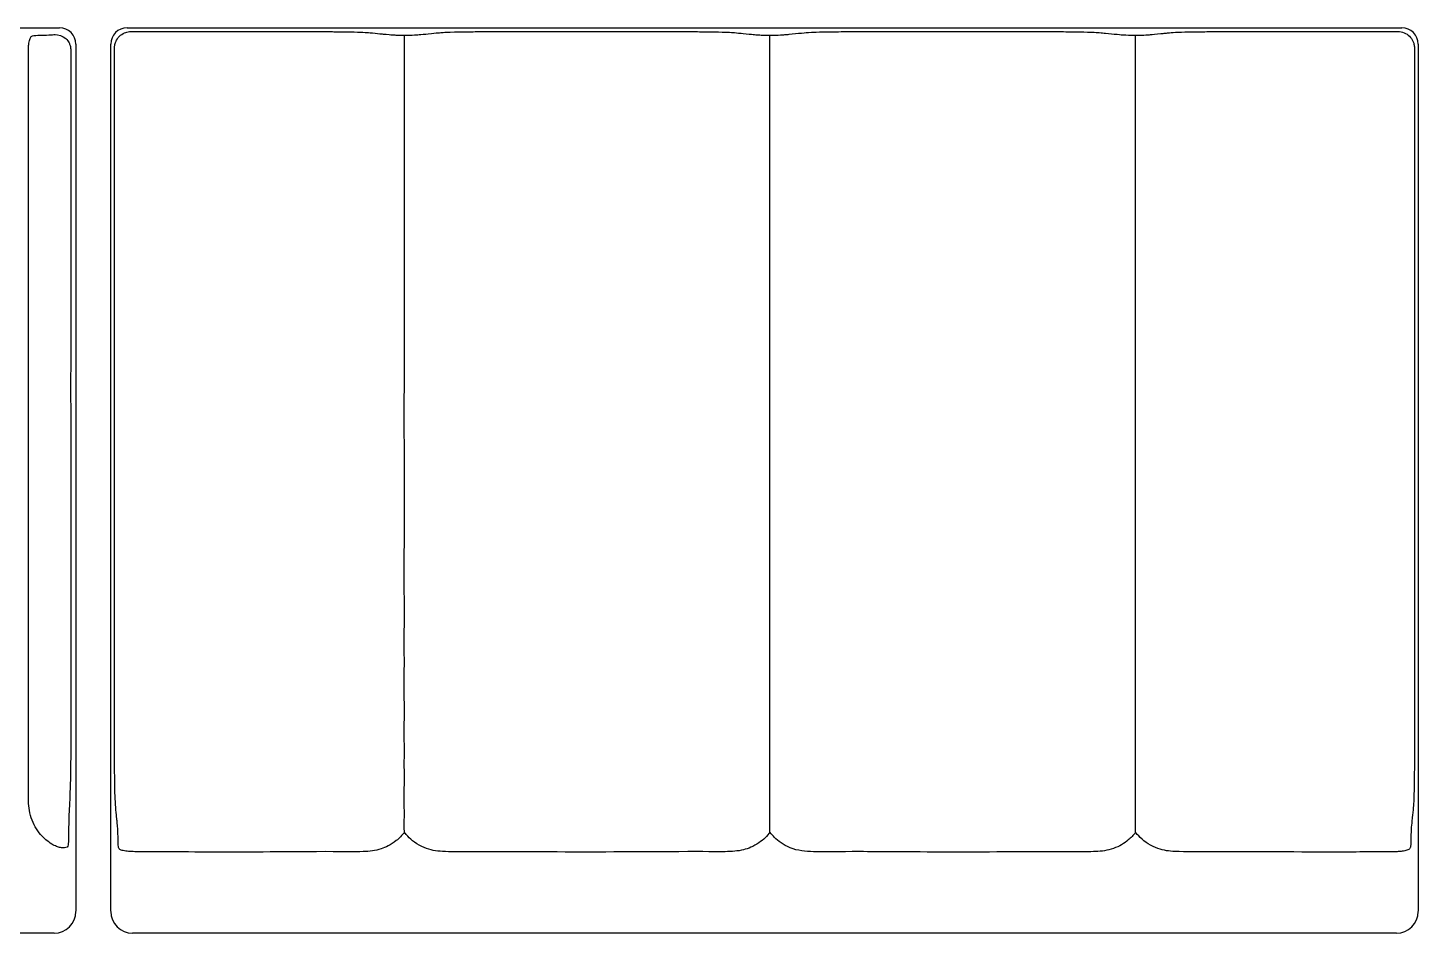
# Model space of a CAD drawing. Header units: millimetres. Extents: x 0 to 1486, y 0 to 1051.
# Drawn here: x 373.1 to 500.5, y 726.4 to 809.3 of the extents above; entities that cross this region are included whole.
import ezdxf

# ---------------------------------------------------------------- set-up
doc = ezdxf.new("R2010")
doc.units = ezdxf.units.MM
doc.header["$LTSCALE"] = 1.25
doc.layers.add('Sichtbare Kanten(DIN)', color=7, linetype='Continuous', lineweight=25, true_color=0x262659)

msp = doc.modelspace()

# ---------------------------------------------------------------- linework, layer by layer
at = {"layer": 'Sichtbare Kanten(DIN)'}
for p, q in [((301.238, 809.264), (376.039, 809.264)), ((382.238, 809.264), (499.039, 809.264)), ((377.538, 807.765), (377.538, 728.364)), ((380.738, 728.364), (380.738, 807.765)), ((500.538, 807.765), (500.538, 728.364)), ((375.538, 726.364), (301.738, 726.364)), ((498.538, 726.364), (382.738, 726.364))]:
    msp.add_line(p, q, dxfattribs=at)
for centre, major_axis, ratio, start_param, end_param in [((376.038, 807.764), (1.061, 1.061), 0.9994032, 5.4980856, 7.068285), ((382.239, 807.764), (-1.061, 1.061), 0.9994032, 5.4980856, 7.068285), ((499.038, 807.764), (1.061, 1.061), 0.9994032, 5.4980856, 7.068285), ((375.538, 728.364), (1.884, -0.673), 0.9996634, 5.0554645, 6.6260477), ((382.739, 728.364), (-1.884, -0.673), 0.9996634, 5.940323, 7.5109061), ((498.538, 728.364), (1.884, -0.673), 0.9996634, 5.0554645, 6.6260477)]:
    msp.add_ellipse(centre, major_axis=major_axis, ratio=ratio, start_param=start_param, end_param=end_param, dxfattribs=at)
for points, knots in [([(373.191, 807.067), (373.191, 807.171), (373.194, 807.274), (373.203, 807.501), (373.212, 807.623), (373.245, 807.913), (373.273, 808.068), (373.352, 808.31), (373.399, 808.4), (373.523, 808.529), (373.599, 808.562), (373.687, 808.567)], [0.00024003, 0.00024003, 0.00024003, 0.00024003, 0.03130676, 0.03130676, 0.06994184, 0.06994184, 0.12892811, 0.12892811, 0.1826967, 0.1826967, 0.24042277, 0.24042277, 0.24042277, 0.24042277]), ([(373.687, 808.567), (373.928, 808.578), (374.187, 808.586), (374.72, 808.599), (375.037, 808.604), (375.314, 808.621), (375.358, 808.625), (375.404, 808.63)], [0.06012981, 0.06012981, 0.06012981, 0.06012981, 0.24573266, 0.24573266, 0.6438061, 0.6438061, 0.75179056, 0.75179056, 0.75179056, 0.75179056]), ([(375.404, 808.63), (375.466, 808.636), (375.539, 808.642), (375.93, 808.628), (376.31, 808.537), (376.759, 808.153), (376.854, 808.019), (376.954, 807.83), (376.991, 807.745), (377.034, 807.588), (377.048, 807.524), (377.06, 807.425), (377.063, 807.398), (377.065, 807.348), (377.066, 807.328), (377.066, 807.302), (377.066, 807.297), (377.066, 807.293)], [0.49167042, 0.49167042, 0.49167042, 0.49167042, 0.55214123, 0.55214123, 0.72271599, 0.72271599, 0.80478455, 0.80478455, 0.84835032, 0.84835032, 0.87082838, 0.87082838, 0.87900585, 0.87900585, 0.8848744, 0.8848744, 0.88614264, 0.88614264, 0.88614264, 0.88614264]), ([(381.088, 807.415), (381.088, 807.417), (381.088, 807.419), (381.088, 807.526), (381.099, 807.63), (381.151, 807.871), (381.199, 808.004), (381.36, 808.304), (381.487, 808.459), (381.782, 808.699), (381.94, 808.786), (382.263, 808.893), (382.423, 808.919), (382.583, 808.919)], [1.07476301, 1.07476301, 1.07476301, 1.07476301, 1.07535168, 1.07535168, 1.10686152, 1.10686152, 1.14951443, 1.14951443, 1.20960953, 1.20960953, 1.26369381, 1.26369381, 1.31187718, 1.31187718, 1.31187718, 1.31187718]), ([(382.583, 808.919), (382.984, 808.919), (383.592, 808.919), (386.006, 808.919), (387.449, 808.919), (390.336, 808.917), (391.783, 808.917), (394.875, 808.919), (396.307, 808.919), (399.84, 808.919), (400.23, 808.919), (401.36, 808.911), (401.972, 808.906), (403.225, 808.882), (403.58, 808.87), (404.144, 808.845), (404.33, 808.83), (404.591, 808.805), (404.704, 808.792), (405.497, 808.716), (405.512, 808.714), (405.736, 808.692), (405.854, 808.681), (406.414, 808.628), (406.419, 808.619), (406.889, 808.603), (407.051, 808.599), (407.356, 808.592), (407.497, 808.588), (407.642, 808.584)], [0.0490753, 0.0490753, 0.0490753, 0.0490753, 0.0881402, 0.0881402, 0.1461718, 0.1461718, 0.2043278, 0.2043278, 0.2705824, 0.2705824, 0.7144296, 0.7144296, 0.8758234, 0.8758234, 1.0156895, 1.0156895, 1.2000287, 1.2000287, 1.3098528, 1.3098528, 1.3276257, 1.3276257, 1.345996, 1.345996, 1.414666, 1.414666, 1.4398672, 1.4398672, 1.4620832, 1.4620832, 1.4620832, 1.4620832]), ([(407.642, 735.605), (407.64, 735.786), (407.636, 735.991), (407.635, 736.392), (407.637, 736.592), (407.639, 736.955), (407.639, 737.13), (407.639, 737.523), (407.639, 737.742), (407.636, 738.444), (407.633, 738.953), (407.64, 739.986), (407.644, 740.331), (407.638, 741.454), (407.636, 741.908), (407.645, 743.198), (407.64, 743.766), (407.63, 745.121), (407.637, 745.504), (407.647, 746.861), (407.64, 747.374), (407.627, 749.285), (407.646, 750.62), (407.63, 753.046), (407.638, 753.692), (407.645, 755.911), (407.641, 756.671), (407.63, 759.949), (407.643, 762.062), (407.641, 767.738), (407.637, 772.001), (407.641, 780.396), (407.641, 781.002), (407.642, 800.266), (407.643, 806.591), (407.642, 808.584)], [0.174916, 0.174916, 0.174916, 0.174916, 0.274247, 0.274247, 0.3690872, 0.3690872, 0.4467096, 0.4467096, 0.5361347, 0.5361347, 0.7281795, 0.7281795, 0.8400982, 0.8400982, 0.9137636, 0.9137636, 1.0357845, 1.0357845, 1.1546745, 1.1546745, 1.3060598, 1.3060598, 1.6569042, 1.6569042, 1.9436681, 1.9436681, 2.1709046, 2.1709046, 2.5074633, 2.5074633, 3.1095449, 3.1095449, 4.0213307, 4.0213307, 4.6993623, 4.6993623, 4.6993623, 4.6993623]), ([(407.642, 808.584), (407.709, 808.586), (407.779, 808.588), (408.222, 808.599), (408.541, 808.604), (408.854, 808.624), (408.903, 808.63), (409.158, 808.655), (409.523, 808.69), (410.668, 808.802), (410.882, 808.829), (411.358, 808.856), (411.65, 808.871), (412.677, 808.896), (413.209, 808.904), (414.209, 808.914), (414.707, 808.917), (415.866, 808.919), (416.395, 808.919), (420.391, 808.919), (420.616, 808.919), (422.51, 808.918), (423.444, 808.917), (425.985, 808.918), (426.527, 808.919), (428.584, 808.919), (428.74, 808.919), (429.317, 808.919), (429.911, 808.919), (433.237, 808.919), (433.583, 808.919), (434.781, 808.912), (435.343, 808.908), (436.654, 808.885), (437.029, 808.871), (437.548, 808.851), (437.749, 808.836), (438.077, 808.807), (438.442, 808.77), (439.08, 808.707), (439.415, 808.676), (439.79, 808.638), (439.899, 808.624), (440.246, 808.606), (440.406, 808.602), (440.82, 808.592), (440.977, 808.589), (441.142, 808.584)], [0.1348786, 0.1348786, 0.1348786, 0.1348786, 0.1643051, 0.1643051, 0.3089773, 0.3089773, 0.3704766, 0.3704766, 0.4591282, 0.4591282, 0.6933267, 0.6933267, 0.797635, 0.797635, 0.8746495, 0.8746495, 0.9338783, 0.9338783, 0.9745206, 0.9745206, 1.0074278, 1.0074278, 1.0472605, 1.0472605, 1.0888972, 1.0888972, 1.0922648, 1.0922648, 1.1018593, 1.1018593, 1.1461599, 1.1461599, 1.1744585, 1.1744585, 1.2074302, 1.2074302, 1.2742474, 1.2742474, 1.3514805, 1.3514805, 1.4695285, 1.4695285, 1.5819618, 1.5819618, 1.6575241, 1.6575241, 1.7116353, 1.7116353, 1.7116353, 1.7116353]), ([(441.142, 735.605), (441.139, 735.826), (441.136, 736.012), (441.135, 736.41), (441.137, 736.619), (441.139, 737.011), (441.14, 737.209), (441.139, 737.673), (441.138, 737.94), (441.134, 738.865), (441.141, 739.624), (441.142, 741.009), (441.136, 741.367), (441.138, 742.359), (441.143, 742.695), (441.145, 743.715), (441.135, 744.126), (441.131, 745.32), (441.141, 745.735), (441.146, 747.06), (441.138, 747.539), (441.13, 749.064), (441.144, 749.59), (441.144, 751.407), (441.134, 752.003), (441.135, 754.955), (441.135, 756.981), (441.134, 760.21), (441.143, 763.588), (441.136, 769.753), (441.138, 771.729), (441.142, 785.553), (441.141, 790.508), (441.142, 800.834), (441.143, 805.067), (441.142, 808.584)], [0.558332, 0.558332, 0.558332, 0.558332, 0.8173257, 0.8173257, 1.0884666, 1.0884666, 1.3283956, 1.3283956, 1.6283241, 1.6283241, 2.3433881, 2.3433881, 2.8708559, 2.8708559, 3.2345515, 3.2345515, 3.7544708, 3.7544708, 4.3330223, 4.3330223, 4.9940506, 4.9940506, 6.1753114, 6.1753114, 7.1803545, 7.1803545, 9.3747774, 9.3747774, 10.6794359, 10.6794359, 12.3506055, 12.3506055, 13.2844129, 13.2844129, 14.296365, 14.296365, 14.296365, 14.296365]), ([(441.142, 808.584), (441.517, 808.595), (441.864, 808.601), (442.196, 808.613), (442.269, 808.618), (442.392, 808.628), (442.425, 808.632), (442.638, 808.653), (442.768, 808.665), (443.274, 808.715), (443.659, 808.753), (444.38, 808.823), (444.53, 808.841), (445.138, 808.868), (445.487, 808.881), (446.469, 808.9), (446.993, 808.909), (448.247, 808.918), (448.83, 808.919), (449.648, 808.919), (450.115, 808.919), (453.458, 808.919), (454.947, 808.919), (458.871, 808.916), (459.18, 808.918), (461.703, 808.919), (462.901, 808.919), (466.568, 808.919), (467.082, 808.918), (468.199, 808.913), (468.744, 808.908), (469.613, 808.894), (470.137, 808.885), (470.957, 808.855), (471.172, 808.841), (471.544, 808.812), (471.702, 808.793), (472.258, 808.74), (472.599, 808.705), (473.329, 808.636), (473.369, 808.629), (473.792, 808.6), (474.179, 808.598), (474.642, 808.584)], [0.0146611, 0.0146611, 0.0146611, 0.0146611, 0.2046248, 0.2046248, 0.2884266, 0.2884266, 0.3619645, 0.3619645, 0.4588435, 0.4588435, 0.7612678, 0.7612678, 1.0250252, 1.0250252, 1.1554428, 1.1554428, 1.2358646, 1.2358646, 1.3034246, 1.3034246, 1.3485349, 1.3485349, 1.3847459, 1.3847459, 1.4440173, 1.4440173, 1.4763746, 1.4763746, 1.5629127, 1.5629127, 1.667914, 1.667914, 1.7372419, 1.7372419, 1.7949381, 1.7949381, 1.8881774, 1.8881774, 2.0616813, 2.0616813, 2.2369262, 2.2369262, 2.6506612, 2.6506612, 2.6506612, 2.6506612]), ([(474.642, 735.605), (474.639, 735.826), (474.636, 736.012), (474.635, 736.41), (474.637, 736.619), (474.639, 737.011), (474.64, 737.209), (474.639, 737.673), (474.638, 737.94), (474.634, 738.865), (474.641, 739.624), (474.642, 741.009), (474.636, 741.367), (474.638, 742.359), (474.643, 742.695), (474.645, 743.715), (474.635, 744.126), (474.631, 745.32), (474.641, 745.735), (474.646, 747.06), (474.638, 747.539), (474.63, 749.064), (474.644, 749.59), (474.644, 751.407), (474.634, 752.003), (474.635, 754.955), (474.635, 756.981), (474.634, 760.21), (474.643, 763.588), (474.636, 769.753), (474.638, 771.729), (474.642, 785.553), (474.641, 790.508), (474.642, 800.834), (474.643, 805.067), (474.642, 808.584)], [0.558332, 0.558332, 0.558332, 0.558332, 0.8173257, 0.8173257, 1.0884666, 1.0884666, 1.3283956, 1.3283956, 1.6283241, 1.6283241, 2.3433881, 2.3433881, 2.8708559, 2.8708559, 3.2345515, 3.2345515, 3.7544708, 3.7544708, 4.3330223, 4.3330223, 4.9940506, 4.9940506, 6.1753114, 6.1753114, 7.1803545, 7.1803545, 9.3747774, 9.3747774, 10.6794355, 10.6794355, 12.3506064, 12.3506064, 13.2844129, 13.2844129, 14.2963643, 14.2963643, 14.2963643, 14.2963643]), ([(474.642, 808.584), (475.017, 808.595), (475.364, 808.601), (475.696, 808.613), (475.769, 808.618), (475.892, 808.628), (475.925, 808.632), (476.17, 808.657), (476.54, 808.692), (477.158, 808.752), (477.214, 808.758), (477.502, 808.786), (477.621, 808.798), (477.952, 808.831), (478.145, 808.849), (478.912, 808.878), (479.337, 808.889), (480.524, 808.909), (481.142, 808.914), (482.099, 808.919), (482.739, 808.919), (483.678, 808.919), (484.015, 808.919), (484.984, 808.919), (485.615, 808.919), (487.591, 808.919), (487.792, 808.919), (491.371, 808.917), (491.588, 808.917), (495.681, 808.919), (497.187, 808.919), (498.693, 808.919)], [0.014661, 0.014661, 0.014661, 0.014661, 0.2046261, 0.2046261, 0.2884277, 0.2884277, 0.3619653, 0.3619653, 0.4847667, 0.4847667, 0.5415341, 0.5415341, 0.5827299, 0.5827299, 0.6591063, 0.6591063, 0.7163716, 0.7163716, 0.795875, 0.795875, 0.9543501, 0.9543501, 1.0430733, 1.0430733, 1.209453, 1.209453, 1.5634471, 1.5634471, 2.4863301, 2.4863301, 3.0235673, 3.0235673, 3.0235673, 3.0235673]), ([(498.693, 808.919), (498.737, 808.919), (498.78, 808.917), (499.021, 808.896), (499.213, 808.84), (499.562, 808.658), (499.715, 808.534), (499.953, 808.25), (500.041, 808.098), (500.14, 807.827), (500.166, 807.716), (500.188, 807.542), (500.192, 807.48), (500.192, 807.418)], [0.40146393, 0.40146393, 0.40146393, 0.40146393, 0.41445858, 0.41445858, 0.47403146, 0.47403146, 0.53267697, 0.53267697, 0.58520806, 0.58520806, 0.6193043, 0.6193043, 0.63797706, 0.63797706, 0.63797706, 0.63797706]), ([(375.341, 734.517), (374.922, 734.777), (374.623, 735.06), (374.082, 735.639), (373.751, 736.111), (373.304, 737.301), (373.23, 737.891), (373.177, 738.995), (373.195, 739.439), (373.19, 742.813), (373.188, 744.624), (373.196, 748.741), (373.191, 751.39), (373.191, 754.425), (373.192, 755.092), (373.189, 761.177), (373.19, 766.018), (373.186, 774.416), (373.191, 775.787), (373.193, 795.216), (373.193, 801.141), (373.191, 807.067)], [0.0601759, 0.0601759, 0.0601759, 0.0601759, 0.2275132, 0.2275132, 0.5254759, 0.5254759, 0.8189145, 0.8189145, 1.0940953, 1.0940953, 1.4128833, 1.4128833, 1.8188454, 1.8188454, 2.0486602, 2.0486602, 2.9427721, 2.9427721, 3.599789, 3.599789, 3.8881205, 3.8881205, 3.8881205, 3.8881205]), ([(377.066, 807.293), (377.066, 807.028), (377.066, 806.706), (377.067, 800.986), (377.066, 795.703), (377.066, 790.003), (377.066, 789.584), (377.066, 788.413), (377.066, 787.928), (377.066, 786.403), (377.067, 786.093), (377.066, 784.735), (377.066, 784.275), (377.066, 783.12), (377.067, 782.566), (377.066, 781.391), (377.066, 780.876), (377.066, 779.596), (377.068, 779.061), (377.067, 778.18), (377.066, 777.943), (377.062, 777.162), (377.06, 776.829), (377.061, 776.157), (377.061, 775.916), (377.066, 774.651), (377.067, 774.561), (377.067, 773.245), (377.066, 772.939), (377.066, 771.774), (377.067, 771.376), (377.067, 769.981), (377.066, 769.562), (377.066, 765.884), (377.066, 763.077), (377.066, 759.303), (377.066, 758.264), (377.066, 756.588), (377.066, 756.041), (377.066, 752.657), (377.066, 749.807), (377.066, 746.061), (377.066, 745.165), (377.067, 743.616), (377.068, 743.12), (377.066, 742.395), (377.065, 742.158), (377.061, 741.727), (377.059, 741.523), (377.048, 740.875), (377.039, 740.446), (377.014, 739.614), (376.965, 738.307), (376.921, 737.538), (376.91, 737.386), (376.895, 736.882), (376.891, 736.669), (376.879, 735.91), (376.874, 735.479), (376.855, 734.81), (376.848, 734.618), (376.841, 734.464)], [0.0945175, 0.0945175, 0.0945175, 0.0945175, 0.1579775, 0.1579775, 0.9264644, 0.9264644, 0.9871317, 0.9871317, 1.0962241, 1.0962241, 1.2065374, 1.2065374, 1.2627743, 1.2627743, 1.3476258, 1.3476258, 1.4141753, 1.4141753, 1.5118209, 1.5118209, 1.5581955, 1.5581955, 1.6241037, 1.6241037, 1.6604907, 1.6604907, 1.8192181, 1.8192181, 1.8614251, 1.8614251, 1.9005645, 1.9005645, 1.9303889, 1.9303889, 2.0263343, 2.0263343, 2.0594481, 2.0594481, 2.1108014, 2.1108014, 2.3847825, 2.3847825, 2.470965, 2.470965, 2.5336909, 2.5336909, 2.5665872, 2.5665872, 2.5940866, 2.5940866, 2.6459167, 2.6459167, 2.7148959, 2.7148959, 2.7444487, 2.7444487, 2.7617378, 2.7617378, 2.7877382, 2.7877382, 2.8021059, 2.8021059, 2.8021059, 2.8021059]), ([(381.436, 734.289), (381.429, 734.444), (381.423, 734.633), (381.41, 735.116), (381.403, 735.38), (381.389, 735.788), (381.381, 735.952), (381.358, 736.208), (381.349, 736.268), (381.319, 736.555), (381.306, 736.719), (381.275, 737.053), (381.248, 737.304), (381.188, 737.967), (381.165, 738.244), (381.131, 739.013), (381.121, 739.38), (381.105, 740.183), (381.099, 740.693), (381.089, 741.849), (381.088, 742.452), (381.087, 743.721), (381.088, 744.01), (381.087, 748.329), (381.088, 751.254), (381.087, 757.216), (381.087, 760.253), (381.087, 764.692), (381.087, 765.085), (381.087, 766.815), (381.088, 767.341), (381.087, 768.514), (381.087, 768.918), (381.087, 770.683), (381.088, 771.017), (381.088, 772.79), (381.084, 773.361), (381.091, 775.049), (381.093, 775.466), (381.093, 776.64), (381.09, 777.16), (381.086, 779.066), (381.088, 780.024), (381.087, 786.377), (381.087, 790.748), (381.087, 795.947), (381.087, 796.011), (381.087, 797.52), (381.087, 797.649), (381.087, 799.016), (381.087, 799.852), (381.087, 801.001), (381.087, 801.315), (381.087, 802.224), (381.087, 802.731), (381.087, 804.41), (381.087, 804.607), (381.087, 806.179), (381.088, 806.595), (381.088, 807.158), (381.088, 807.29), (381.088, 807.415)], [0.0604234, 0.0604234, 0.0604234, 0.0604234, 0.1772827, 0.1772827, 0.3016867, 0.3016867, 0.419316, 0.419316, 0.5040537, 0.5040537, 0.6042289, 0.6042289, 0.7183987, 0.7183987, 0.8112818, 0.8112818, 0.8848309, 0.8848309, 0.971379, 0.971379, 1.0747563, 1.0747563, 1.1613992, 1.1613992, 1.3431787, 1.3431787, 1.5319051, 1.5319051, 1.6190275, 1.6190275, 1.7568233, 1.7568233, 1.8294176, 1.8294176, 2.0753897, 2.0753897, 2.4461002, 2.4461002, 2.6399528, 2.6399528, 2.8324862, 2.8324862, 3.1189657, 3.1189657, 3.7508927, 3.7508927, 3.8706484, 3.8706484, 3.9948856, 3.9948856, 4.1900245, 4.1900245, 4.2633829, 4.2633829, 4.4026047, 4.4026047, 4.690031, 4.690031, 4.7931242, 4.7931242, 4.8294644, 4.8294644, 4.8294644, 4.8294644]), ([(500.192, 807.418), (500.191, 807.224), (500.191, 807.007), (500.191, 806.149), (500.192, 805.75), (500.192, 801.685), (500.192, 800.133), (500.192, 795.653), (500.192, 794.278), (500.192, 791.966), (500.192, 791.477), (500.192, 789.977), (500.192, 789.447), (500.192, 786.549), (500.192, 784.325), (500.191, 780.259), (500.193, 779.984), (500.191, 778.156), (500.189, 777.528), (500.186, 776.262), (500.185, 775.892), (500.19, 774.457), (500.193, 774.146), (500.192, 772.439), (500.191, 772.272), (500.192, 770.532), (500.192, 770.215), (500.192, 768.762), (500.191, 768.518), (500.192, 763.865), (500.192, 760.541), (500.192, 755.549), (500.192, 753.564), (500.192, 750.919), (500.191, 749.668), (500.192, 748.052), (500.192, 747.591), (500.192, 746.28), (500.192, 745.727), (500.192, 743.512), (500.193, 742.724), (500.186, 741.166), (500.18, 740.534), (500.164, 739.571), (500.155, 739.193), (500.131, 738.538), (500.118, 738.283), (500.078, 737.748), (500.053, 737.569), (499.983, 736.861), (499.976, 736.748), (499.931, 736.274), (499.922, 736.274), (499.902, 736.045), (499.896, 735.963), (499.884, 735.695), (499.878, 735.489), (499.861, 734.885), (499.853, 734.571), (499.841, 734.308)], [0.0935544, 0.0935544, 0.0935544, 0.0935544, 0.155595, 0.155595, 0.2879589, 0.2879589, 0.7157482, 0.7157482, 0.9052764, 0.9052764, 1.0343004, 1.0343004, 1.2083341, 1.2083341, 1.7815845, 1.7815845, 2.2567664, 2.2567664, 2.7675648, 2.7675648, 3.6661331, 3.6661331, 4.6485096, 4.6485096, 5.2683321, 5.2683321, 5.5646916, 5.5646916, 5.8458534, 5.8458534, 6.5495079, 6.5495079, 6.9025462, 6.9025462, 7.218848, 7.218848, 7.3116065, 7.3116065, 7.5057646, 7.5057646, 7.9005143, 7.9005143, 8.2073429, 8.2073429, 8.4693635, 8.4693635, 8.7153566, 8.7153566, 9.0792565, 9.0792565, 9.3373733, 9.3373733, 9.7992059, 9.7992059, 9.9829749, 9.9829749, 10.2427484, 10.2427484, 10.6132066, 10.6132066, 10.6132066, 10.6132066]), ([(407.642, 735.605), (407.425, 735.32), (407.173, 735.059), (406.405, 734.436), (405.916, 734.218), (404.982, 733.915), (404.461, 733.852), (403.102, 733.804), (401.887, 733.835), (398.298, 733.821), (395.441, 733.787), (387.213, 733.792), (384.935, 733.821), (382.935, 733.827)], [7.7739918, 7.7739918, 7.7739918, 7.7739918, 7.9931252, 7.9931252, 8.3835958, 8.3835958, 8.8987134, 8.8987134, 9.5644299, 9.5644299, 9.9409706, 9.9409706, 10.2669188, 10.2669188, 10.2669188, 10.2669188]), ([(441.142, 735.605), (440.889, 735.272), (440.552, 734.925), (439.641, 734.3), (439.15, 734.111), (438.189, 733.868), (437.655, 733.831), (436.344, 733.815), (435.136, 733.837), (428.826, 733.805), (424.855, 733.78), (418.721, 733.812), (416.557, 733.834), (412.188, 733.817), (411.502, 733.807), (410.359, 733.911), (409.807, 734.026), (408.572, 734.618), (408.12, 735.05), (407.777, 735.436), (407.707, 735.521), (407.642, 735.605)], [11.3081657, 11.3081657, 11.3081657, 11.3081657, 12.9184736, 12.9184736, 14.7369785, 14.7369785, 16.9603148, 16.9603148, 19.3969796, 19.3969796, 23.5332505, 23.5332505, 25.7874402, 25.7874402, 28.0837371, 28.0837371, 30.2606977, 30.2606977, 32.8763008, 32.8763008, 33.6198532, 33.6198532, 33.6198532, 33.6198532]), ([(474.642, 735.605), (474.437, 735.335), (474.209, 735.099), (473.609, 734.589), (473.164, 734.313), (472.07, 733.931), (471.549, 733.861), (470.441, 733.811), (469.863, 733.826), (464.151, 733.83), (462.69, 733.78), (452.924, 733.799), (451.437, 733.827), (447.628, 733.829), (445.884, 733.811), (444.392, 733.838), (443.7, 733.901), (442.349, 734.446), (441.878, 734.819), (441.42, 735.271), (441.279, 735.427), (441.142, 735.605)], [3.7579729, 3.7579729, 3.7579729, 3.7579729, 4.4187996, 4.4187996, 5.4511455, 5.4511455, 6.4420762, 6.4420762, 7.3820127, 7.3820127, 9.093536, 9.093536, 10.2771628, 10.2771628, 11.2205829, 11.2205829, 12.1741931, 12.1741931, 13.0543342, 13.0543342, 13.4274991, 13.4274991, 13.4274991, 13.4274991]), ([(498.341, 733.816), (496.87, 733.806), (495.118, 733.793), (488.893, 733.786), (484.905, 733.839), (478.669, 733.815), (478.138, 733.825), (477.187, 733.951), (476.618, 734.08), (475.419, 734.746), (474.979, 735.177), (474.665, 735.575), (474.654, 735.59), (474.642, 735.605)], [0.0489291, 0.0489291, 0.0489291, 0.0489291, 0.4713844, 0.4713844, 1.2250718, 1.2250718, 1.6497057, 1.6497057, 2.0541056, 2.0541056, 2.4581314, 2.4581314, 2.474135, 2.474135, 2.474135, 2.474135]), ([(376.841, 734.464), (376.837, 734.374), (376.802, 734.302), (376.673, 734.209), (376.592, 734.183), (376.388, 734.163), (376.269, 734.17), (376.019, 734.217), (375.895, 734.253), (375.623, 734.359), (375.479, 734.431), (375.341, 734.517)], [0, 0, 0, 0, 0.05863849, 0.05863849, 0.10680956, 0.10680956, 0.15448445, 0.15448445, 0.19657977, 0.19657977, 0.24522341, 0.24522341, 0.24522341, 0.24522341]), ([(382.935, 733.827), (382.742, 733.828), (382.551, 733.836), (382.191, 733.866), (382.026, 733.888), (381.815, 733.936), (381.749, 733.955), (381.651, 733.994), (381.614, 734.013), (381.568, 734.043), (381.554, 734.053), (381.517, 734.085), (381.497, 734.108), (381.453, 734.178), (381.438, 734.229), (381.436, 734.289)], [0, 0, 0, 0, 0.05798141, 0.05798141, 0.11681456, 0.11681456, 0.14790506, 0.14790506, 0.17076683, 0.17076683, 0.18133959, 0.18133959, 0.20238116, 0.20238116, 0.23939308, 0.23939308, 0.23939308, 0.23939308]), ([(499.841, 734.308), (499.839, 734.259), (499.827, 734.215), (499.792, 734.148), (499.773, 734.122), (499.727, 734.076), (499.699, 734.054), (499.622, 734.008), (499.57, 733.984), (499.387, 733.919), (499.235, 733.887), (498.944, 733.848), (498.819, 733.836), (498.575, 733.821), (498.458, 733.817), (498.341, 733.816)], [0, 0, 0, 0, 0.03172206, 0.03172206, 0.05341007, 0.05341007, 0.07490403, 0.07490403, 0.10440707, 0.10440707, 0.1644544, 0.1644544, 0.20474166, 0.20474166, 0.23987165, 0.23987165, 0.23987165, 0.23987165])]:
    msp.add_open_spline(points, degree=3, knots=knots, dxfattribs=at)

doc.saveas('drawing.dxf')
